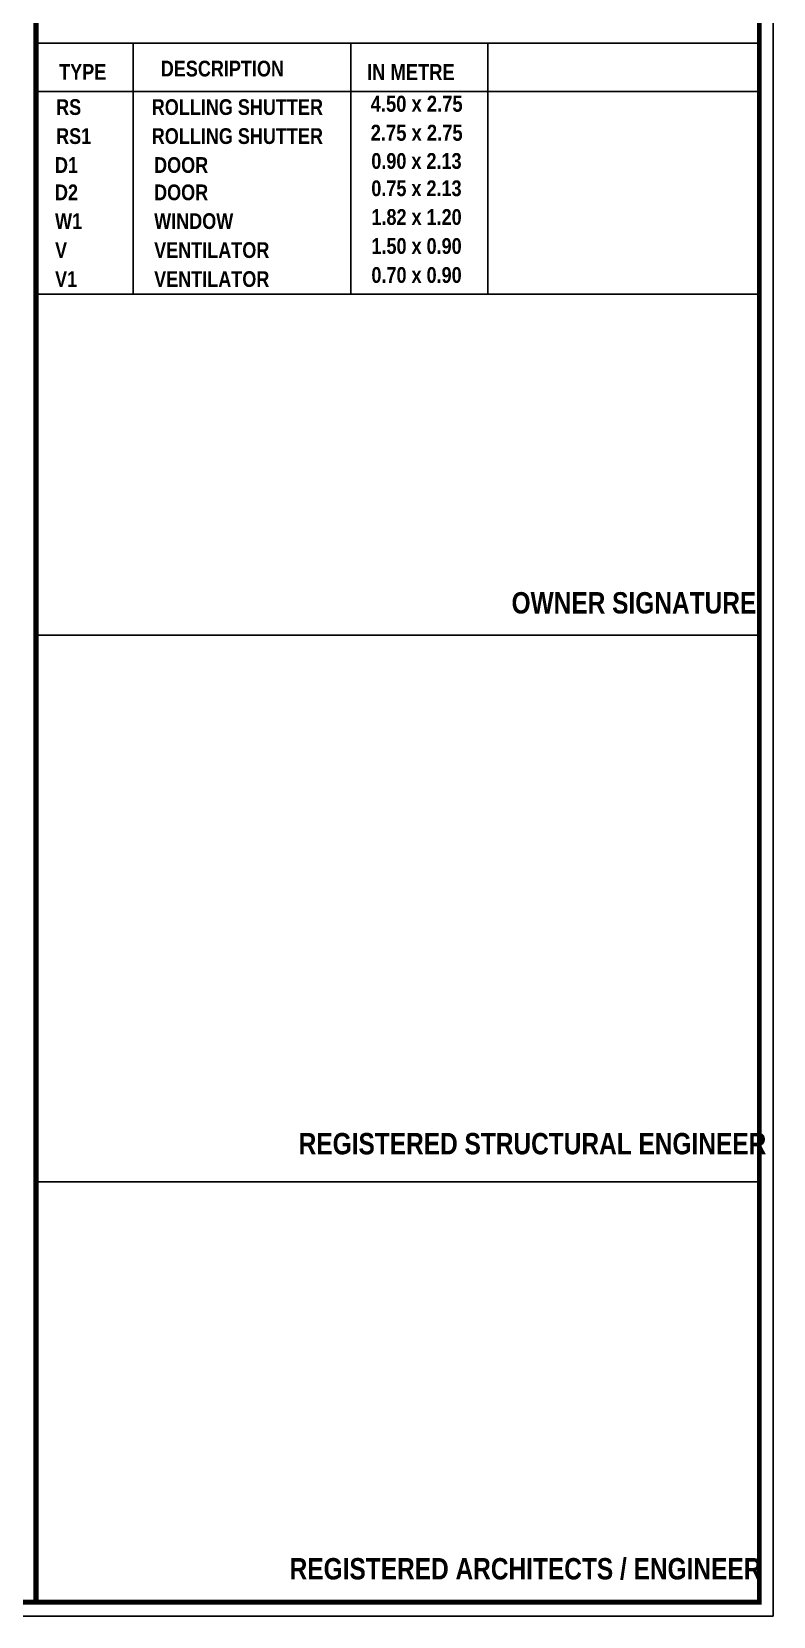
# Model space of a CAD drawing. Header units: metres. Extents: x -1560520 to -1560300, y 43639 to 43729.
# Drawn here: x -1560366.76 to -1560347.43, y 43645.33 to 43686.62 of the extents above; entities that cross this region are included whole.
import ezdxf
from ezdxf.enums import TextEntityAlignment as Align

# ---------------------------------------------------------------- set-up
doc = ezdxf.new("R2010")
doc.units = ezdxf.units.M
doc.header["$LTSCALE"] = 750
doc.header["$MEASUREMENT"] = 0
doc.layers.add('CLIENT', color=7, linetype='Continuous')
doc.styles.add('SSC', font='swisscb.ttf')

msp = doc.modelspace()

# ---------------------------------------------------------------- linework, layer by layer
at = {"layer": 'CLIENT'}
for p, q in [((-1560366.644, 43686.32), (-1560347.79, 43686.32)), ((-1560364.107, 43686.32), (-1560364.107, 43679.783)), ((-1560358.435, 43686.32), (-1560358.435, 43679.783)), ((-1560354.869, 43679.783), (-1560354.869, 43686.32)), ((-1560366.644, 43685.066), (-1560347.79, 43685.066)), ((-1560366.641, 43679.783), (-1560347.79, 43679.783)), ((-1560366.652, 43670.896), (-1560347.802, 43670.896)), ((-1560347.802, 43656.658), (-1560366.652, 43656.658))]:
    msp.add_line(p, q, dxfattribs=at)
msp.add_lwpolyline([(-1560347.425, 43645.334), (-1560347.425, 43727.635), (-1560460.847, 43727.635), (-1560460.847, 43645.334)], close=True, dxfattribs=at)
at = {"layer": 'CLIENT', "const_width": 0.128}
msp.add_lwpolyline([(-1560347.79, 43645.7), (-1560347.79, 43727.27), (-1560460.482, 43727.27), (-1560460.482, 43645.7)], close=True, dxfattribs=at)
at = {"layer": 'CLIENT', "lineweight": 25, "const_width": 0.144, "flags": 128}
msp.add_lwpolyline([(-1560366.644, 43727.27), (-1560366.644, 43645.7)], dxfattribs=at)

# ---------------------------------------------------------------- texts
at = {"layer": 'CLIENT', "style": 'SSC'}
msp.add_text('TYPE', height=0.4102, dxfattribs=at).set_placement((-1560365.426, 43685.371), align=Align.CENTER)
for s, height, p in [('DESCRIPTION', 0.41021, (-1560363.39, 43685.456)), ('IN METRE', 0.4181, (-1560358.016, 43685.361)), ('4.50 x 2.75', 0.41807, (-1560357.92, 43684.536)), ('RS', 0.4102, (-1560366.118, 43684.453)), ('ROLLING SHUTTER', 0.41021, (-1560363.626, 43684.453)), ('RS1', 0.4102, (-1560366.118, 43683.697)), ('ROLLING SHUTTER', 0.41021, (-1560363.626, 43683.697)), ('2.75 x 2.75', 0.41807, (-1560357.92, 43683.78)), ('D1', 0.4102, (-1560366.149, 43682.943)), ('DOOR', 0.4102, (-1560363.565, 43682.943)), ('0.90 x 2.13', 0.41021, (-1560357.903, 43683.049)), ('D2', 0.4102, (-1560366.149, 43682.231)), ('DOOR', 0.4102, (-1560363.565, 43682.231)), ('0.75 x 2.13', 0.41021, (-1560357.903, 43682.337)), ('1.82 x 1.20', 0.41021, (-1560357.9, 43681.589)), ('W1', 0.4102, (-1560366.146, 43681.482)), ('WINDOW', 0.4102, (-1560363.563, 43681.482)), ('1.50 x 0.90', 0.41021, (-1560357.9, 43680.833)), ('V', 0.41, (-1560366.146, 43680.727)), ('VENTILATOR', 0.4102, (-1560363.563, 43680.727)), ('V1', 0.4102, (-1560366.146, 43679.972)), ('VENTILATOR', 0.4102, (-1560363.563, 43679.972)), ('0.70 x 0.90', 0.41021, (-1560357.9, 43680.078))]:
    msp.add_text(s, height=height, dxfattribs=at).set_placement(p)
at = {"layer": 'CLIENT', "lineweight": 25, "style": 'SSC'}
for s, p in [('OWNER SIGNATURE', (-1560354.248, 43671.463)), ('REGISTERED STRUCTURAL ENGINEER', (-1560359.797, 43657.371)), ('REGISTERED ARCHITECTS / ENGINEER', (-1560360.032, 43646.295))]:
    msp.add_text(s, height=0.55689, dxfattribs=at).set_placement(p)

doc.saveas('drawing.dxf')
